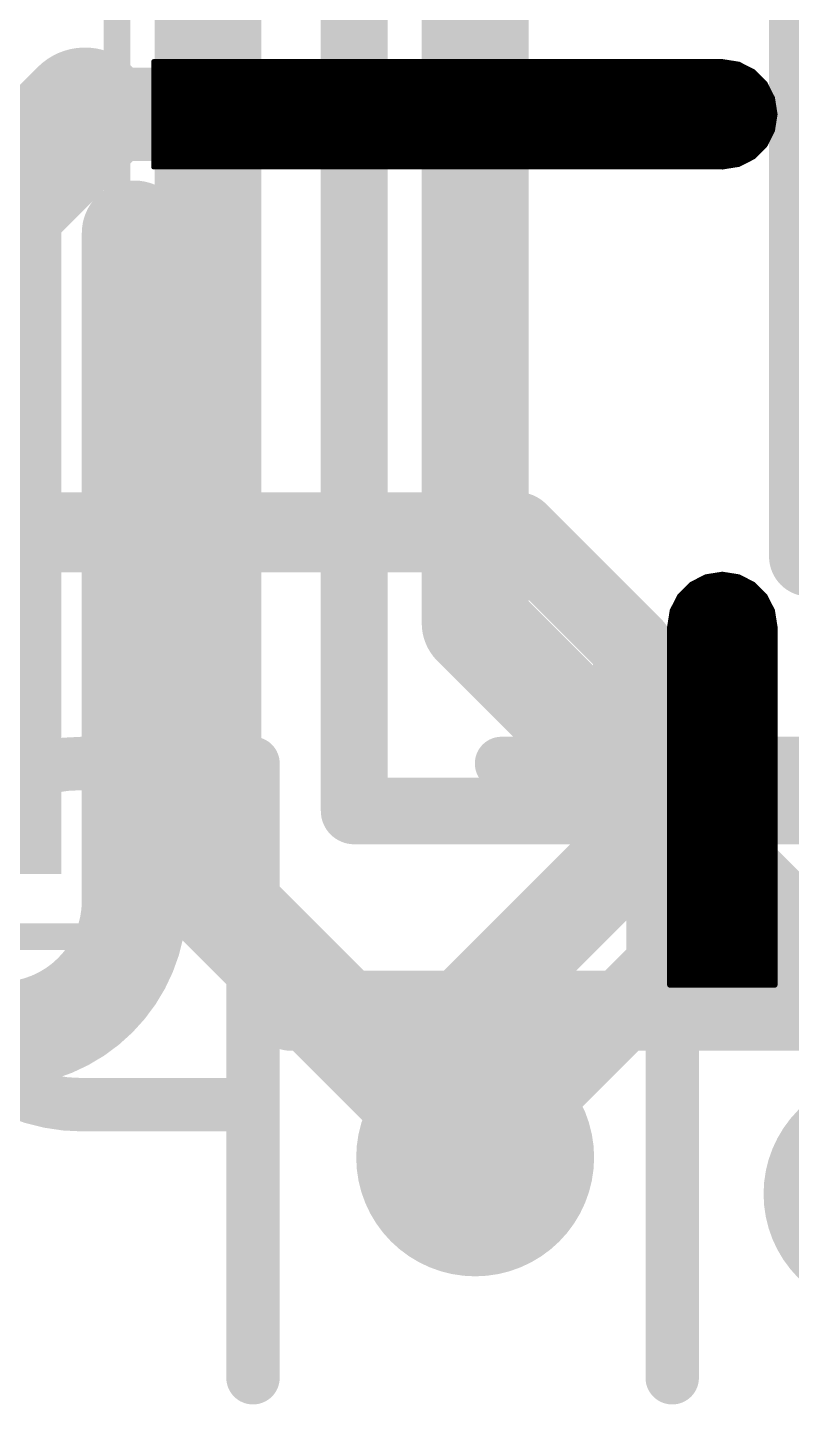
# Model space of a CAD drawing. Extents: x -5 to 103, y -6 to 58.
# Drawn here: x 15.659 to 17.111, y 21.501 to 24.12 of the extents above; entities that cross this region are included whole.
import ezdxf

# ---------------------------------------------------------------- set-up
doc = ezdxf.new("R2010")
doc.units = 0
for name, color, linetype in [('1', 12, 'CONTINUOUS'), ('16', 132, 'CONTINUOUS'), ('18', 110, 'CONTINUOUS'), ('21', 40, 'CONTINUOUS'), ('26', 3, 'CONTINUOUS'), ('39', 12, 'CONTINUOUS'), ('51', 254, 'CONTINUOUS')]:
    doc.layers.add(name, color=color, linetype=linetype)

# ---------------------------------------------------------------- blocks, each defined once
blk = doc.blocks.new('RECT')
blk.add_solid([(-0.5, -0.5), (0.5, -0.5), (-0.5, 0.5), (0.5, 0.5)])
blk = doc.blocks.new('ROUNDV')
at = {"const_width": 0.5}
blk.add_lwpolyline([(0, -0.25, 1), (0, 0.25, 1), (0, -0.25)], format="xyb", dxfattribs=at)

msp = doc.modelspace()

# ---------------------------------------------------------------- linework, layer by layer
at = {"layer": '1'}
for points, const_width in [([(14.973, 23.16), (15.768, 23.955)], 0.254), ([(15.768, 23.955), (16.38, 23.955)], 0.1778), ([(15.899, 24.055), (15.899, 23.855)], 0.01), ([(16.98, 24.055), (15.899, 24.055)], 0.01), ([(15.899, 24.05), (17.0111, 24.05)], 0.01), ([(15.899, 24.04), (17.0307, 24.04)], 0.01), ([(17.0109, 24.0501), (16.98, 24.055)], 0.01), ([(17.0388, 24.0359), (17.0109, 24.0501)], 0.01), ([(15.899, 24.03), (17.0447, 24.03)], 0.01), ([(15.899, 24.02), (17.0547, 24.02)], 0.01), ([(17.0609, 24.0138), (17.0388, 24.0359)], 0.01), ([(17.0751, 23.9859), (17.0609, 24.0138)], 0.01), ([(15.899, 24.01), (17.0628, 24.01)], 0.01), ([(15.899, 24), (17.0679, 24)], 0.01), ([(15.899, 23.99), (17.073, 23.99)], 0.01), ([(17.08, 23.955), (17.0751, 23.9859)], 0.01), ([(15.899, 23.98), (17.076, 23.98)], 0.01), ([(15.899, 23.97), (17.0776, 23.97)], 0.01), ([(15.899, 23.96), (17.0792, 23.96)], 0.01), ([(15.899, 23.95), (17.0792, 23.95)], 0.01), ([(15.899, 23.94), (17.0776, 23.94)], 0.01), ([(17.0751, 23.9241), (17.08, 23.955)], 0.01), ([(15.899, 23.93), (17.076, 23.93)], 0.01), ([(15.899, 23.92), (17.073, 23.92)], 0.01), ([(15.899, 23.91), (17.0679, 23.91)], 0.01), ([(17.0609, 23.8962), (17.0751, 23.9241)], 0.01), ([(15.899, 23.9), (17.0628, 23.9)], 0.01), ([(15.899, 23.89), (17.0547, 23.89)], 0.01), ([(15.899, 23.88), (17.0447, 23.88)], 0.01), ([(17.0388, 23.8741), (17.0609, 23.8962)], 0.01), ([(15.899, 23.87), (17.0307, 23.87)], 0.01), ([(15.899, 23.86), (17.0111, 23.86)], 0.01), ([(15.899, 23.855), (16.98, 23.855)], 0.01), ([(16.98, 23.855), (17.0109, 23.8599)], 0.01), ([(17.0109, 23.8599), (17.0388, 23.8741)], 0.01), ([(16.591, 23.16), (14.973, 23.16)], 0.1524), ([(16.81, 22.941), (16.591, 23.16)], 0.1524), ([(16.9491, 23.0751), (16.9212, 23.0609)], 0.01), ([(16.9391, 23.07), (17.0209, 23.07)], 0.01), ([(16.98, 23.08), (16.9491, 23.0751)], 0.01), ([(17.0109, 23.0751), (16.98, 23.08)], 0.01), ([(17.0388, 23.0609), (17.0109, 23.0751)], 0.01), ([(16.9212, 23.0609), (16.8991, 23.0388)], 0.01), ([(16.9103, 23.05), (17.0497, 23.05)], 0.01), ([(16.9203, 23.06), (17.0397, 23.06)], 0.01), ([(17.0609, 23.0388), (17.0388, 23.0609)], 0.01), ([(16.8991, 23.0388), (16.8849, 23.0109)], 0.01), ([(16.8895, 23.02), (17.0705, 23.02)], 0.01), ([(16.8946, 23.03), (17.0654, 23.03)], 0.01), ([(16.9003, 23.04), (17.0597, 23.04)], 0.01), ([(17.0751, 23.0109), (17.0609, 23.0388)], 0.01), ([(16.81, 22.56), (16.81, 22.941)], 0.1524), ([(16.8849, 23.0109), (16.88, 22.98)], 0.01), ([(16.8816, 22.99), (17.0784, 22.99)], 0.01), ([(16.8832, 23), (17.0768, 23)], 0.01), ([(16.8848, 23.01), (17.0753, 23.01)], 0.01), ([(17.08, 22.98), (17.0751, 23.0109)], 0.01), ([(16.88, 22.98), (16.88, 22.299)], 0.01), ([(16.88, 22.98), (17.08, 22.98)], 0.01), ([(16.88, 22.97), (17.08, 22.97)], 0.01), ([(17.08, 22.299), (17.08, 22.98)], 0.01), ([(16.88, 22.96), (17.08, 22.96)], 0.01), ([(16.88, 22.95), (17.08, 22.95)], 0.01), ([(16.88, 22.94), (17.08, 22.94)], 0.01), ([(16.88, 22.93), (17.08, 22.93)], 0.01), ([(16.88, 22.92), (17.08, 22.92)], 0.01), ([(16.88, 22.91), (17.08, 22.91)], 0.01), ([(16.88, 22.9), (17.08, 22.9)], 0.01), ([(16.88, 22.89), (17.08, 22.89)], 0.01), ([(16.88, 22.88), (17.08, 22.88)], 0.01), ([(16.88, 22.87), (17.08, 22.87)], 0.01), ([(16.88, 22.86), (17.08, 22.86)], 0.01), ([(16.88, 22.85), (17.08, 22.85)], 0.01), ([(16.88, 22.84), (17.08, 22.84)], 0.01), ([(16.8735, 22.6235), (16.98, 22.73)], 0.1778), ([(16.88, 22.83), (17.08, 22.83)], 0.01), ([(16.88, 22.82), (17.08, 22.82)], 0.01), ([(16.88, 22.81), (17.08, 22.81)], 0.01), ([(16.88, 22.8), (17.08, 22.8)], 0.01), ([(16.88, 22.79), (17.08, 22.79)], 0.01), ([(16.88, 22.78), (17.08, 22.78)], 0.01), ([(16.88, 22.77), (17.08, 22.77)], 0.01), ([(16.88, 22.76), (17.08, 22.76)], 0.01), ([(16.88, 22.75), (17.08, 22.75)], 0.01), ([(16.88, 22.74), (17.08, 22.74)], 0.01), ([(16.88, 22.73), (17.08, 22.73)], 0.01), ([(16.81, 22.56), (16.8735, 22.6235)], 0.1778), ([(16.88, 22.72), (17.08, 22.72)], 0.01), ([(16.88, 22.71), (17.08, 22.71)], 0.01), ([(16.8735, 22.3345), (16.8735, 22.6235)], 0.1524), ([(16.88, 22.7), (17.08, 22.7)], 0.01), ([(16.88, 22.69), (17.08, 22.69)], 0.01), ([(16.88, 22.68), (17.08, 22.68)], 0.01), ([(16.88, 22.67), (17.08, 22.67)], 0.01), ([(16.88, 22.66), (17.08, 22.66)], 0.01), ([(16.88, 22.65), (17.08, 22.65)], 0.01), ([(16.51, 22.26), (16.81, 22.56)], 0.1778), ([(16.88, 22.64), (17.08, 22.64)], 0.01), ([(16.88, 22.63), (17.08, 22.63)], 0.01), ([(16.88, 22.62), (17.08, 22.62)], 0.01), ([(16.88, 22.61), (17.08, 22.61)], 0.01), ([(16.88, 22.6), (17.08, 22.6)], 0.01), ([(16.88, 22.59), (17.08, 22.59)], 0.01), ([(16.88, 22.58), (17.08, 22.58)], 0.01), ([(16.88, 22.57), (17.08, 22.57)], 0.01), ([(16.88, 22.56), (17.08, 22.56)], 0.01), ([(16.88, 22.55), (17.08, 22.55)], 0.01), ([(16.88, 22.54), (17.08, 22.54)], 0.01), ([(16.88, 22.53), (17.08, 22.53)], 0.01), ([(16.88, 22.52), (17.08, 22.52)], 0.01), ([(16.88, 22.51), (17.08, 22.51)], 0.01), ([(16.88, 22.5), (17.08, 22.5)], 0.01), ([(16.88, 22.49), (17.08, 22.49)], 0.01), ([(16.88, 22.48), (17.08, 22.48)], 0.01), ([(16.88, 22.47), (17.08, 22.47)], 0.01), ([(16.88, 22.46), (17.08, 22.46)], 0.01), ([(16.88, 22.45), (17.08, 22.45)], 0.01), ([(16.88, 22.44), (17.08, 22.44)], 0.01), ([(16.88, 22.43), (17.08, 22.43)], 0.01), ([(16.88, 22.42), (17.08, 22.42)], 0.01), ([(16.51, 21.971), (16.8735, 22.3345)], 0.1524), ([(16.88, 22.41), (17.08, 22.41)], 0.01), ([(16.88, 22.4), (17.08, 22.4)], 0.01), ([(16.88, 22.39), (17.08, 22.39)], 0.01), ([(16.88, 22.38), (17.08, 22.38)], 0.01), ([(16.88, 22.37), (17.08, 22.37)], 0.01), ([(16.51, 21.971), (16.51, 22.26)], 0.1778), ([(16.88, 22.36), (17.08, 22.36)], 0.01), ([(16.88, 22.35), (17.08, 22.35)], 0.01), ([(16.88, 22.34), (17.08, 22.34)], 0.01), ([(16.88, 22.33), (17.08, 22.33)], 0.01), ([(16.88, 22.32), (17.08, 22.32)], 0.01), ([(16.88, 22.31), (17.08, 22.31)], 0.01), ([(16.88, 22.3), (17.08, 22.3)], 0.01), ([(16.88, 22.299), (17.08, 22.299)], 0.01)]:
    msp.add_lwpolyline(points, dxfattribs=dict(at, const_width=const_width))
for points, const_width in [([(15.8129, 23.9101, 1), (15.7231, 23.9999)], 0.127), ([(15.768, 23.9995, 1), (15.768, 23.9106)], 0.0889), ([(15.9015, 24.055, 1), (15.8965, 24.055)], 0.005), ([(15.899, 24.0575, 1), (15.899, 24.0525)], 0.005), ([(15.899, 24.0525, 1), (15.899, 24.0475)], 0.005), ([(15.899, 24.0425, 1), (15.899, 24.0375)], 0.005), ([(16.38, 23.9106, 1), (16.38, 23.9995)], 0.0889), ([(16.9804, 24.0575, 1), (16.9796, 24.0525)], 0.005), ([(16.98, 24.0525, 1), (16.98, 24.0575)], 0.005), ([(17.012, 24.0523, 1), (17.0098, 24.0479)], 0.005), ([(17.0105, 24.0476, 1), (17.0113, 24.0526)], 0.005), ([(17.0111, 24.0475, 1), (17.0111, 24.0525)], 0.005), ([(17.0307, 24.0375, 1), (17.0307, 24.0425)], 0.005), ([(15.899, 24.0325, 1), (15.899, 24.0275)], 0.005), ([(15.899, 24.0225, 1), (15.899, 24.0175)], 0.005), ([(17.0405, 24.0377, 1), (17.037, 24.0341)], 0.005), ([(17.0376, 24.0337, 1), (17.0399, 24.0381)], 0.005), ([(17.0447, 24.0275, 1), (17.0447, 24.0325)], 0.005), ([(17.0547, 24.0175, 1), (17.0547, 24.0225)], 0.005), ([(17.0631, 24.0149, 1), (17.0587, 24.0126)], 0.005), ([(17.0591, 24.012, 1), (17.0627, 24.0155)], 0.005), ([(15.899, 24.0125, 1), (15.899, 24.0075)], 0.005), ([(15.899, 24.0025, 1), (15.899, 23.9975)], 0.005), ([(15.899, 23.9925, 1), (15.899, 23.9875)], 0.005), ([(17.0628, 24.0075, 1), (17.0628, 24.0125)], 0.005), ([(17.0679, 23.9975, 1), (17.0679, 24.0025)], 0.005), ([(17.0776, 23.9863, 1), (17.0726, 23.9855)], 0.005), ([(17.0729, 23.9848, 1), (17.0773, 23.987)], 0.005), ([(17.073, 23.9875, 1), (17.073, 23.9925)], 0.005), ([(15.899, 23.9825, 1), (15.899, 23.9775)], 0.005), ([(15.899, 23.9725, 1), (15.899, 23.9675)], 0.005), ([(15.899, 23.9625, 1), (15.899, 23.9575)], 0.005), ([(17.076, 23.9775, 1), (17.076, 23.9825)], 0.005), ([(17.0776, 23.9675, 1), (17.0776, 23.9725)], 0.005), ([(17.0792, 23.9575, 1), (17.0792, 23.9625)], 0.005), ([(15.899, 23.9525, 1), (15.899, 23.9475)], 0.005), ([(15.899, 23.9425, 1), (15.899, 23.9375)], 0.005), ([(17.0825, 23.9546, 1), (17.0775, 23.9554)], 0.005), ([(17.0775, 23.9546, 1), (17.0825, 23.9554)], 0.005), ([(17.0776, 23.9375, 1), (17.0776, 23.9425)], 0.005), ([(17.0792, 23.9475, 1), (17.0792, 23.9525)], 0.005), ([(15.899, 23.9325, 1), (15.899, 23.9275)], 0.005), ([(15.899, 23.9225, 1), (15.899, 23.9175)], 0.005), ([(15.899, 23.9125, 1), (15.899, 23.9075)], 0.005), ([(17.0679, 23.9075, 1), (17.0679, 23.9125)], 0.005), ([(17.0726, 23.9245, 1), (17.0776, 23.9237)], 0.005), ([(17.0773, 23.923, 1), (17.0729, 23.9252)], 0.005), ([(17.073, 23.9175, 1), (17.073, 23.9225)], 0.005), ([(17.076, 23.9275, 1), (17.076, 23.9325)], 0.005), ([(15.899, 23.9025, 1), (15.899, 23.8975)], 0.005), ([(15.899, 23.8925, 1), (15.899, 23.8875)], 0.005), ([(15.899, 23.8825, 1), (15.899, 23.8775)], 0.005), ([(17.0447, 23.8775, 1), (17.0447, 23.8825)], 0.005), ([(17.0547, 23.8875, 1), (17.0547, 23.8925)], 0.005), ([(17.0587, 23.8974, 1), (17.0631, 23.8951)], 0.005), ([(17.0627, 23.8945, 1), (17.0591, 23.898)], 0.005), ([(17.0628, 23.8975, 1), (17.0628, 23.9025)], 0.005), ([(15.899, 23.8725, 1), (15.899, 23.8675)], 0.005), ([(15.899, 23.8625, 1), (15.899, 23.8575)], 0.005), ([(15.899, 23.8575, 1), (15.899, 23.8525)], 0.005), ([(16.9796, 23.8575, 1), (16.9804, 23.8525)], 0.005), ([(16.98, 23.8525, 1), (16.98, 23.8575)], 0.005), ([(17.0098, 23.8621, 1), (17.012, 23.8577)], 0.005), ([(17.0113, 23.8574, 1), (17.0105, 23.8624)], 0.005), ([(17.0111, 23.8575, 1), (17.0111, 23.8625)], 0.005), ([(17.0307, 23.8675, 1), (17.0307, 23.8725)], 0.005), ([(17.037, 23.8759, 1), (17.0405, 23.8723)], 0.005), ([(17.0399, 23.8719, 1), (17.0376, 23.8763)], 0.005), ([(15.8965, 23.855, 1), (15.9015, 23.855)], 0.005), ([(16.6179, 23.1869, 1), (16.5641, 23.1331)], 0.0762), ([(16.591, 23.1219, 1), (16.591, 23.1981)], 0.0762), ([(16.9391, 23.0725, 1), (16.9391, 23.0675)], 0.005), ([(16.9487, 23.0776, 1), (16.9495, 23.0726)], 0.005), ([(16.9502, 23.0729, 1), (16.948, 23.0773)], 0.005), ([(16.9804, 23.0825, 1), (16.9796, 23.0775)], 0.005), ([(16.9804, 23.0775, 1), (16.9796, 23.0825)], 0.005), ([(17.012, 23.0773, 1), (17.0098, 23.0729)], 0.005), ([(17.0105, 23.0726, 1), (17.0113, 23.0776)], 0.005), ([(17.0209, 23.0675, 1), (17.0209, 23.0725)], 0.005), ([(16.9103, 23.0525, 1), (16.9103, 23.0475)], 0.005), ([(16.9203, 23.0625, 1), (16.9203, 23.0575)], 0.005), ([(16.9201, 23.0631, 1), (16.9224, 23.0587)], 0.005), ([(16.923, 23.0591, 1), (16.9195, 23.0627)], 0.005), ([(17.0405, 23.0627, 1), (17.037, 23.0591)], 0.005), ([(17.0376, 23.0587, 1), (17.0399, 23.0631)], 0.005), ([(17.0397, 23.0575, 1), (17.0397, 23.0625)], 0.005), ([(17.0497, 23.0475, 1), (17.0497, 23.0525)], 0.005), ([(16.8895, 23.0225, 1), (16.8895, 23.0175)], 0.005), ([(16.8946, 23.0325, 1), (16.8946, 23.0275)], 0.005), ([(16.8973, 23.0405, 1), (16.9009, 23.037)], 0.005), ([(16.9013, 23.0376, 1), (16.8969, 23.0399)], 0.005), ([(16.9003, 23.0425, 1), (16.9003, 23.0375)], 0.005), ([(17.0631, 23.0399, 1), (17.0587, 23.0376)], 0.005), ([(17.0591, 23.037, 1), (17.0627, 23.0405)], 0.005), ([(17.0597, 23.0375, 1), (17.0597, 23.0425)], 0.005), ([(17.0654, 23.0275, 1), (17.0654, 23.0325)], 0.005), ([(17.0705, 23.0175, 1), (17.0705, 23.0225)], 0.005), ([(16.8481, 22.941, 1), (16.7719, 22.941)], 0.0762), ([(16.7831, 22.9141, 1), (16.8369, 22.9679)], 0.0762), ([(16.8816, 22.9925, 1), (16.8816, 22.9875)], 0.005), ([(16.8832, 23.0025, 1), (16.8832, 22.9975)], 0.005), ([(16.8848, 23.0125, 1), (16.8848, 23.0075)], 0.005), ([(16.8874, 23.0105, 1), (16.8824, 23.0113)], 0.005), ([(16.8827, 23.012, 1), (16.8871, 23.0098)], 0.005), ([(17.0776, 23.0113, 1), (17.0726, 23.0105)], 0.005), ([(17.0729, 23.0098, 1), (17.0773, 23.012)], 0.005), ([(17.0753, 23.0075, 1), (17.0753, 23.0125)], 0.005), ([(17.0768, 22.9975, 1), (17.0768, 23.0025)], 0.005), ([(17.0784, 22.9875, 1), (17.0784, 22.9925)], 0.005), ([(16.8825, 22.98, 1), (16.8775, 22.98)], 0.005), ([(16.88, 22.9825, 1), (16.88, 22.9775)], 0.005), ([(16.8775, 22.9804, 1), (16.8825, 22.9796)], 0.005), ([(16.88, 22.9725, 1), (16.88, 22.9675)], 0.005), ([(17.0825, 22.98, 1), (17.0775, 22.98)], 0.005), ([(17.0775, 22.9796, 1), (17.0825, 22.9804)], 0.005), ([(17.08, 22.9775, 1), (17.08, 22.9825)], 0.005), ([(17.08, 22.9675, 1), (17.08, 22.9725)], 0.005), ([(16.88, 22.9625, 1), (16.88, 22.9575)], 0.005), ([(16.88, 22.9525, 1), (16.88, 22.9475)], 0.005), ([(16.88, 22.9425, 1), (16.88, 22.9375)], 0.005), ([(17.08, 22.9575, 1), (17.08, 22.9625)], 0.005), ([(17.08, 22.9475, 1), (17.08, 22.9525)], 0.005), ([(17.08, 22.9375, 1), (17.08, 22.9425)], 0.005), ([(16.88, 22.9325, 1), (16.88, 22.9275)], 0.005), ([(16.88, 22.9225, 1), (16.88, 22.9175)], 0.005), ([(17.08, 22.9275, 1), (17.08, 22.9325)], 0.005), ([(17.08, 22.9175, 1), (17.08, 22.9225)], 0.005), ([(16.88, 22.9125, 1), (16.88, 22.9075)], 0.005), ([(16.88, 22.9025, 1), (16.88, 22.8975)], 0.005), ([(16.88, 22.8925, 1), (16.88, 22.8875)], 0.005), ([(17.08, 22.9075, 1), (17.08, 22.9125)], 0.005), ([(17.08, 22.8975, 1), (17.08, 22.9025)], 0.005), ([(17.08, 22.8875, 1), (17.08, 22.8925)], 0.005), ([(16.88, 22.8825, 1), (16.88, 22.8775)], 0.005), ([(16.88, 22.8725, 1), (16.88, 22.8675)], 0.005), ([(16.88, 22.8625, 1), (16.88, 22.8575)], 0.005), ([(17.08, 22.8775, 1), (17.08, 22.8825)], 0.005), ([(17.08, 22.8675, 1), (17.08, 22.8725)], 0.005), ([(17.08, 22.8575, 1), (17.08, 22.8625)], 0.005), ([(16.88, 22.8525, 1), (16.88, 22.8475)], 0.005), ([(16.88, 22.8425, 1), (16.88, 22.8375)], 0.005), ([(17.08, 22.8475, 1), (17.08, 22.8525)], 0.005), ([(17.08, 22.8375, 1), (17.08, 22.8425)], 0.005), ([(16.88, 22.8325, 1), (16.88, 22.8275)], 0.005), ([(16.88, 22.8225, 1), (16.88, 22.8175)], 0.005), ([(16.88, 22.8125, 1), (16.88, 22.8075)], 0.005), ([(17.0114, 22.6986, 1), (16.9486, 22.7614)], 0.0889), ([(17.08, 22.8275, 1), (17.08, 22.8325)], 0.005), ([(17.08, 22.8175, 1), (17.08, 22.8225)], 0.005), ([(17.08, 22.8075, 1), (17.08, 22.8125)], 0.005), ([(16.88, 22.8025, 1), (16.88, 22.7975)], 0.005), ([(16.88, 22.7925, 1), (16.88, 22.7875)], 0.005), ([(16.88, 22.7825, 1), (16.88, 22.7775)], 0.005), ([(17.08, 22.7975, 1), (17.08, 22.8025)], 0.005), ([(17.08, 22.7875, 1), (17.08, 22.7925)], 0.005), ([(17.08, 22.7775, 1), (17.08, 22.7825)], 0.005), ([(16.88, 22.7725, 1), (16.88, 22.7675)], 0.005), ([(16.88, 22.7625, 1), (16.88, 22.7575)], 0.005), ([(17.08, 22.7675, 1), (17.08, 22.7725)], 0.005), ([(17.08, 22.7575, 1), (17.08, 22.7625)], 0.005), ([(16.88, 22.7525, 1), (16.88, 22.7475)], 0.005), ([(16.88, 22.7425, 1), (16.88, 22.7375)], 0.005), ([(16.88, 22.7325, 1), (16.88, 22.7275)], 0.005), ([(17.08, 22.7475, 1), (17.08, 22.7525)], 0.005), ([(17.08, 22.7375, 1), (17.08, 22.7425)], 0.005), ([(17.08, 22.7275, 1), (17.08, 22.7325)], 0.005), ([(16.9049, 22.5921, 1), (16.8421, 22.6549)], 0.0889), ([(16.88, 22.7225, 1), (16.88, 22.7175)], 0.005), ([(16.88, 22.7125, 1), (16.88, 22.7075)], 0.005), ([(17.08, 22.7175, 1), (17.08, 22.7225)], 0.005), ([(17.08, 22.7075, 1), (17.08, 22.7125)], 0.005), ([(16.8421, 22.6549, 1), (16.9049, 22.5921)], 0.0889), ([(16.9116, 22.6235, 1), (16.8354, 22.6235)], 0.0762), ([(16.88, 22.7025, 1), (16.88, 22.6975)], 0.005), ([(16.88, 22.6925, 1), (16.88, 22.6875)], 0.005), ([(16.88, 22.6825, 1), (16.88, 22.6775)], 0.005), ([(17.08, 22.6975, 1), (17.08, 22.7025)], 0.005), ([(17.08, 22.6875, 1), (17.08, 22.6925)], 0.005), ([(17.08, 22.6775, 1), (17.08, 22.6825)], 0.005), ([(16.88, 22.6725, 1), (16.88, 22.6675)], 0.005), ([(16.88, 22.6625, 1), (16.88, 22.6575)], 0.005), ([(16.88, 22.6525, 1), (16.88, 22.6475)], 0.005), ([(17.08, 22.6675, 1), (17.08, 22.6725)], 0.005), ([(17.08, 22.6575, 1), (17.08, 22.6625)], 0.005), ([(17.08, 22.6475, 1), (17.08, 22.6525)], 0.005), ([(16.7786, 22.5914, 1), (16.8414, 22.5286)], 0.0889), ([(16.8414, 22.5286, 1), (16.7786, 22.5914)], 0.0889), ([(16.88, 22.6425, 1), (16.88, 22.6375)], 0.005), ([(16.88, 22.6325, 1), (16.88, 22.6275)], 0.005), ([(17.08, 22.6375, 1), (17.08, 22.6425)], 0.005), ([(17.08, 22.6275, 1), (17.08, 22.6325)], 0.005), ([(16.88, 22.6225, 1), (16.88, 22.6175)], 0.005), ([(16.88, 22.6125, 1), (16.88, 22.6075)], 0.005), ([(16.88, 22.6025, 1), (16.88, 22.5975)], 0.005), ([(17.08, 22.6175, 1), (17.08, 22.6225)], 0.005), ([(17.08, 22.6075, 1), (17.08, 22.6125)], 0.005), ([(17.08, 22.5975, 1), (17.08, 22.6025)], 0.005), ([(16.7719, 22.56, 1), (16.8481, 22.56)], 0.0762), ([(16.88, 22.5925, 1), (16.88, 22.5875)], 0.005), ([(16.88, 22.5825, 1), (16.88, 22.5775)], 0.005), ([(16.88, 22.5725, 1), (16.88, 22.5675)], 0.005), ([(17.08, 22.5875, 1), (17.08, 22.5925)], 0.005), ([(17.08, 22.5775, 1), (17.08, 22.5825)], 0.005), ([(17.08, 22.5675, 1), (17.08, 22.5725)], 0.005), ([(16.88, 22.5625, 1), (16.88, 22.5575)], 0.005), ([(16.88, 22.5525, 1), (16.88, 22.5475)], 0.005), ([(17.08, 22.5575, 1), (17.08, 22.5625)], 0.005), ([(17.08, 22.5475, 1), (17.08, 22.5525)], 0.005), ([(16.88, 22.5425, 1), (16.88, 22.5375)], 0.005), ([(16.88, 22.5325, 1), (16.88, 22.5275)], 0.005), ([(16.88, 22.5225, 1), (16.88, 22.5175)], 0.005), ([(17.08, 22.5375, 1), (17.08, 22.5425)], 0.005), ([(17.08, 22.5275, 1), (17.08, 22.5325)], 0.005), ([(17.08, 22.5175, 1), (17.08, 22.5225)], 0.005), ([(16.88, 22.5125, 1), (16.88, 22.5075)], 0.005), ([(16.88, 22.5025, 1), (16.88, 22.4975)], 0.005), ([(17.08, 22.5075, 1), (17.08, 22.5125)], 0.005), ([(17.08, 22.4975, 1), (17.08, 22.5025)], 0.005), ([(16.88, 22.4925, 1), (16.88, 22.4875)], 0.005), ([(16.88, 22.4825, 1), (16.88, 22.4775)], 0.005), ([(16.88, 22.4725, 1), (16.88, 22.4675)], 0.005), ([(17.08, 22.4875, 1), (17.08, 22.4925)], 0.005), ([(17.08, 22.4775, 1), (17.08, 22.4825)], 0.005), ([(17.08, 22.4675, 1), (17.08, 22.4725)], 0.005), ([(16.88, 22.4625, 1), (16.88, 22.4575)], 0.005), ([(16.88, 22.4525, 1), (16.88, 22.4475)], 0.005), ([(16.88, 22.4425, 1), (16.88, 22.4375)], 0.005), ([(17.08, 22.4575, 1), (17.08, 22.4625)], 0.005), ([(17.08, 22.4475, 1), (17.08, 22.4525)], 0.005), ([(17.08, 22.4375, 1), (17.08, 22.4425)], 0.005), ([(16.88, 22.4325, 1), (16.88, 22.4275)], 0.005), ([(16.88, 22.4225, 1), (16.88, 22.4175)], 0.005), ([(17.08, 22.4275, 1), (17.08, 22.4325)], 0.005), ([(17.08, 22.4175, 1), (17.08, 22.4225)], 0.005), ([(16.9004, 22.3076, 1), (16.8466, 22.3614)], 0.0762), ([(16.88, 22.4125, 1), (16.88, 22.4075)], 0.005), ([(16.88, 22.4025, 1), (16.88, 22.3975)], 0.005), ([(16.88, 22.3925, 1), (16.88, 22.3875)], 0.005), ([(17.08, 22.4075, 1), (17.08, 22.4125)], 0.005), ([(17.08, 22.3975, 1), (17.08, 22.4025)], 0.005), ([(17.08, 22.3875, 1), (17.08, 22.3925)], 0.005), ([(16.8354, 22.3345, 1), (16.9116, 22.3345)], 0.0762), ([(16.88, 22.3825, 1), (16.88, 22.3775)], 0.005), ([(16.88, 22.3725, 1), (16.88, 22.3675)], 0.005), ([(17.08, 22.3775, 1), (17.08, 22.3825)], 0.005), ([(17.08, 22.3675, 1), (17.08, 22.3725)], 0.005), ([(16.5545, 22.26, 1), (16.4656, 22.26)], 0.0889), ([(16.88, 22.3625, 1), (16.88, 22.3575)], 0.005), ([(16.88, 22.3525, 1), (16.88, 22.3475)], 0.005), ([(16.88, 22.3425, 1), (16.88, 22.3375)], 0.005), ([(17.08, 22.3575, 1), (17.08, 22.3625)], 0.005), ([(17.08, 22.3475, 1), (17.08, 22.3525)], 0.005), ([(17.08, 22.3375, 1), (17.08, 22.3425)], 0.005), ([(16.4786, 22.2914, 1), (16.5414, 22.2286)], 0.0889), ([(16.88, 22.3325, 1), (16.88, 22.3275)], 0.005), ([(16.88, 22.3225, 1), (16.88, 22.3175)], 0.005), ([(16.88, 22.3125, 1), (16.88, 22.3075)], 0.005), ([(17.08, 22.3275, 1), (17.08, 22.3325)], 0.005), ([(17.08, 22.3175, 1), (17.08, 22.3225)], 0.005), ([(17.08, 22.3075, 1), (17.08, 22.3125)], 0.005), ([(16.88, 22.3025, 1), (16.88, 22.2975)], 0.005), ([(16.88, 22.3015, 1), (16.88, 22.2965)], 0.005), ([(16.8775, 22.299, 1), (16.8825, 22.299)], 0.005), ([(17.0775, 22.299, 1), (17.0825, 22.299)], 0.005), ([(17.08, 22.2975, 1), (17.08, 22.3025)], 0.005), ([(17.08, 22.2965, 1), (17.08, 22.3015)], 0.005), ([(16.4831, 21.9979, 1), (16.5369, 21.9441)], 0.0762), ([(16.4656, 21.971, 1), (16.5545, 21.971)], 0.0889)]:
    msp.add_lwpolyline(points, format="xyb", dxfattribs=dict(at, const_width=const_width))
at = {"layer": '16'}
for points, const_width in [([(16.002, 27.432), (16.002, 22.479)], 0.2032), ([(16.51, 27.15), (16.51, 22.987)], 0.2032), ([(17.145, 25.019), (17.145, 23.114)], 0.1524), ([(17.145, 23.114), (18.923, 23.114)], 0.1524), ([(16.51, 22.987), (17.2846, 22.2124)], 0.2032), ([(16.51, 21.971), (16.002, 22.479)], 0.2032)]:
    msp.add_lwpolyline(points, dxfattribs=dict(at, const_width=const_width))
for points, const_width in [([(17.145, 23.1521, 1), (17.145, 23.0759)], 0.0762), ([(17.1069, 23.114, 1), (17.1831, 23.114)], 0.0762), ([(16.5459, 23.0229, 1), (16.4741, 22.9511)], 0.1016), ([(16.4592, 22.987, 1), (16.5608, 22.987)], 0.1016), ([(16.0379, 22.5149, 1), (15.9661, 22.4431)], 0.1016), ([(15.9512, 22.479, 1), (16.0528, 22.479)], 0.1016), ([(16.4741, 21.9351, 1), (16.5459, 22.0069)], 0.1016)]:
    msp.add_lwpolyline(points, format="xyb", dxfattribs=dict(at, const_width=const_width))
at = {"layer": '21'}
for points, const_width in [([(16.28, 25.63), (16.28, 22.63)], 0.127), ([(15.862, 22.459), (15.862, 23.729)], 0.2), ([(16.28, 22.63), (19.28, 22.63)], 0.127), ([(14.338, 22.205), (15.608, 22.205)], 0.2)]:
    msp.add_lwpolyline(points, dxfattribs=dict(at, const_width=const_width))
for points, const_width in [([(15.912, 23.729, 1), (15.812, 23.729)], 0.1), ([(16.28, 22.6618, 1), (16.28, 22.5983)], 0.0635), ([(16.2483, 22.63, 1), (16.3117, 22.63)], 0.0635), ([(15.608, 22.205, 0.4142), (15.862, 22.459)], 0.2), ([(15.912, 22.459, 1), (15.812, 22.459)], 0.1), ([(15.812, 22.459, 1), (15.912, 22.459)], 0.1), ([(15.608, 22.155, 1), (15.608, 22.255)], 0.1)]:
    msp.add_lwpolyline(points, format="xyb", dxfattribs=dict(at, const_width=const_width))
at = {"layer": '26'}
for points, const_width in [([(15.7629, 22.7203, 1), (15.7629, 22.0712)], 0.1016), ([(15.7629, 22.7457, 1), (15.7629, 22.6949)], 0.0508), ([(15.7629, 22.6949, 1), (15.7629, 22.7457)], 0.0508), ([(16.1129, 22.7203, 1), (16.0621, 22.7203)], 0.0508), ([(16.0875, 22.6949, 1), (16.0875, 22.7457)], 0.0508), ([(16.5602, 22.7457, 1), (16.5602, 22.6949)], 0.0508), ([(16.9101, 22.7203, 1), (16.8593, 22.7203)], 0.0508), ([(15.7629, 22.0966, 1), (15.7629, 22.0458)], 0.0508), ([(15.7629, 22.0458, 1), (15.7629, 22.0966)], 0.0508), ([(16.0875, 22.0458, 1), (16.0875, 22.0966)], 0.0508), ([(16.0621, 21.5519, 1), (16.1129, 21.5519)], 0.0508), ([(16.8593, 21.5519, 1), (16.9101, 21.5519)], 0.0508)]:
    msp.add_lwpolyline(points, format="xyb", dxfattribs=dict(at, const_width=const_width))
at = {"layer": '26', "const_width": 0.1016}
for points in [[(16.0875, 22.7203), (15.7629, 22.7203)], [(16.0875, 21.5519), (16.0875, 22.7203)], [(17.2093, 22.7203), (16.5602, 22.7203)], [(16.8847, 21.5519), (16.8847, 22.7203)], [(15.7629, 22.0712), (16.0875, 22.0712)]]:
    msp.add_lwpolyline(points, dxfattribs=at)
at = {"layer": '39', "const_width": 0.0508}
for points in [[(15.829, 25.829), (15.829, 22.391)], [(15.829, 22.391), (14.117, 22.391)]]:
    msp.add_lwpolyline(points, dxfattribs=at)
at = {"layer": '39', "const_width": 0.0254}
for points in [[(15.8163, 22.391, 1), (15.8417, 22.391)], [(15.829, 22.3783, 1), (15.829, 22.4037)]]:
    msp.add_lwpolyline(points, format="xyb", dxfattribs=at)
at = {"layer": '51', "const_width": 0.1524}
msp.add_lwpolyline([(16.16, 22.25), (17.18, 22.25)], dxfattribs=at)
at = {"layer": '51', "const_width": 0.0762}
msp.add_lwpolyline([(16.16, 22.2881, 1), (16.16, 22.2119)], format="xyb", dxfattribs=at)

# ---------------------------------------------------------------- block references
at = {"layer": '1', "xscale": 0.1, "yscale": 0.1}
for p in [(16.38, 23.955), (16.98, 22.73)]:
    msp.add_blockref('RECT', p, dxfattribs=at)
at = {"layer": '1', "xscale": 1.3, "yscale": 1.5, "rotation": 270}
msp.add_blockref('RECT', (14.973, 23.16), dxfattribs=at)
at = {"layer": '18', "xscale": 0.4524, "yscale": 0.4524}
for p in [(16.51, 21.971), (16.51, 21.971), (17.2846, 21.9015), (17.2846, 21.9015)]:
    msp.add_blockref('ROUNDV', p, dxfattribs=at)

doc.saveas('drawing.dxf')
